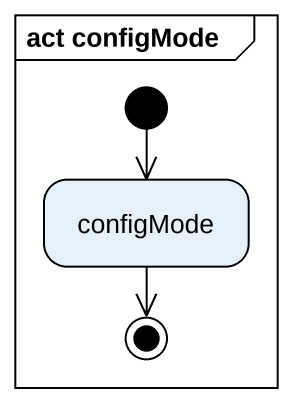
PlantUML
@startuml
mainframe act configMode
hide empty description
state configMode
[*] --> configMode
configMode --> [*]
@enduml
